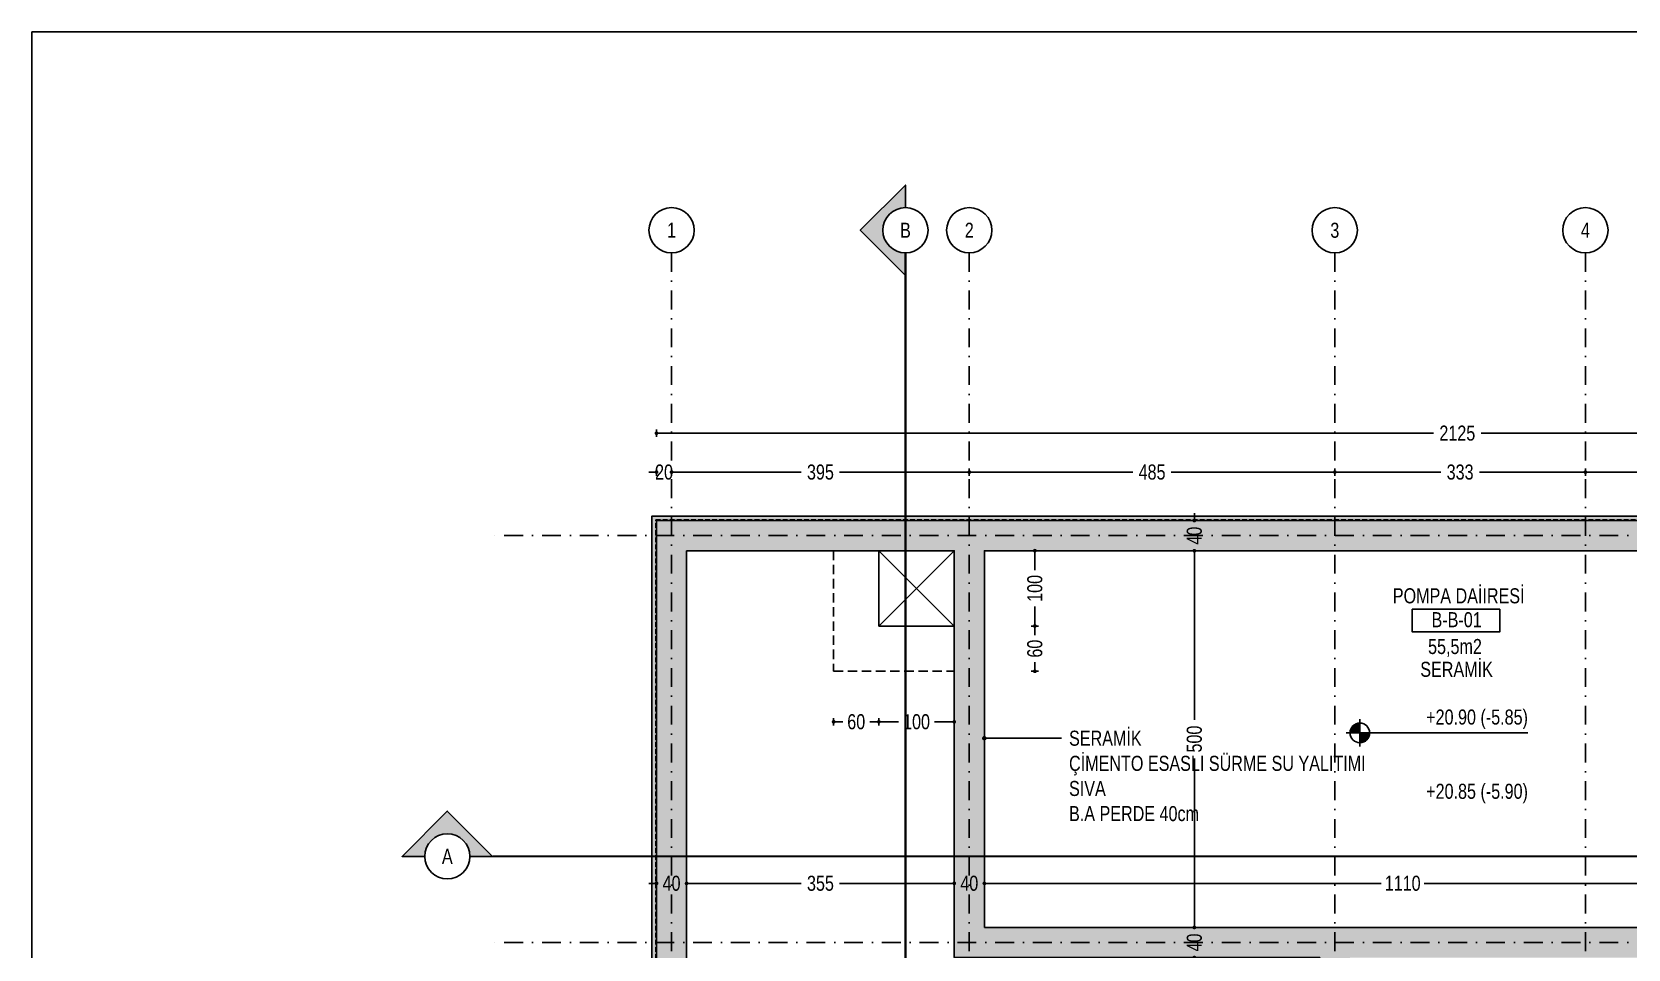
# Model space of a CAD drawing. Header units: centimetres. Extents: x 26569 to 160723, y -3143 to 14565.
# Drawn here: x 153201 to 155319, y 4700 to 5917 of the extents above; entities that cross this region are included whole.
import ezdxf
from ezdxf import colors
from ezdxf.entities.mleader import LeaderData, LeaderLine
from ezdxf.enums import TextEntityAlignment as Align
from ezdxf.math import Vec2, Vec3

# ---------------------------------------------------------------- set-up
doc = ezdxf.new("R2010")
doc.units = ezdxf.units.CM
doc.header["$LTSCALE"] = 100
doc.linetypes.add('DASHDOT2', pattern=[0.5, 0.25, -0.125, 0, -0.125])
doc.linetypes.add('HIDDEN2', pattern=[0.1875, 0.125, -0.0625])
for name, color, linetype in [('A-ANNO-DIMS', 187, 'Continuous'), ('A-ANNO-GRID', 155, 'DASHDOT2'), ('A-ANNO-IDEN', 50, 'Continuous'), ('A-ANNO-TEXT', 50, 'Continuous'), ('A-ANNO-TTBL', 157, 'Continuous'), ('A-ELEV-01', 255, 'Continuous'), ('A-WALL-INSL', 249, 'Continuous'), ('S-CONC', 5, 'Continuous'), ('S-HTCH', 8, 'Continuous')]:
    doc.layers.add(name, color=color, linetype=linetype)
doc.styles.add('Fields_100', font='act_simplex.shx', dxfattribs={"width": 0.8, "height": 20})
doc.dimstyles.new('FIELDS_100', dxfattribs={"dimscale": 0, "dimtxt": 20, "dimasz": 5, "dimexe": 5, "dimexo": 5, "dimgap": 5, "dimtad": 0, "dimdec": 0, "dimzin": 0, "dimdsep": 46, "dimtxsty": 'Fields_100', "dimblk": 'DOT', "dimcen": 0.09, "dimclrt": 50, "dimadec": 0, "dimazin": 0, "dimtfac": 1, "dimtdec": 0, "dimtix": 1, "dimtofl": 0, "dimtmove": 1, "dimatfit": 3, "dimfxl": 5, "dimfxlon": 1, "dimtolj": 1, "dimtzin": 0, "dimarcsym": 0})

# ---------------------------------------------------------------- blocks, each defined once
blk = doc.blocks.new('_Dot')
at = {"color": 0, "linetype": 'ByBlock', "lineweight": -2}
blk.add_line((-0.5, 0), (-1, 0), dxfattribs=at)
at = {"color": 0, "linetype": 'ByBlock', "const_width": 0.5}
blk.add_lwpolyline([(-0.25, 0, 1), (0.25, 0, 1)], format="xyb", close=True, dxfattribs=at)
blk = doc.blocks.new('*D574')
at = {"layer": 'A-ANNO-DIMS', "color": 0, "lineweight": -2, "transparency": 16777216}
for p, q in [((154444.7, 5327.9), (154444.7, 5337.9)), ((154929.7, 5327.9), (154929.7, 5337.9)), ((154449.7, 5332.9), (154661.6, 5332.9)), ((154924.7, 5332.9), (154712.7, 5332.9))]:
    blk.add_line(p, q, dxfattribs=at)
at = {"layer": 'DEFPOINTS', "color": 0, "transparency": 16777216}
for p in [(154444.7, 5332.9), (154444.7, 5268.6), (154929.7, 5268.6, 0)]:
    blk.add_point(p, dxfattribs=at)
at = {"layer": 'A-ANNO-DIMS', "color": 0, "lineweight": -2, "transparency": 16777216, "xscale": 5, "yscale": 5, "zscale": 5, "rotation": 180}
blk.add_blockref('_Dot', (154444.7, 5332.9), dxfattribs=at)
at = {"layer": 'A-ANNO-DIMS', "color": 0, "lineweight": -2, "transparency": 16777216, "xscale": 5, "yscale": 5, "zscale": 5}
blk.add_blockref('_Dot', (154929.7, 5332.9), dxfattribs=at)
at = {"layer": 'A-ANNO-DIMS', "color": 50, "transparency": 16777216, "insert": (154687.2, 5332.9), "char_height": 20, "attachment_point": 5, "style": 'Fields_100'}
blk.add_mtext('\\A1;485', dxfattribs=at)
blk = doc.blocks.new('*D575')
at = {"layer": 'A-ANNO-DIMS', "color": 0, "lineweight": -2, "transparency": 16777216}
for p, q in [((155262.2, 5327.9), (155262.2, 5337.9)), ((155594.7, 5327.9), (155594.7, 5337.9)), ((155267.2, 5332.9), (155402.8, 5332.9)), ((155589.7, 5332.9), (155454, 5332.9))]:
    blk.add_line(p, q, dxfattribs=at)
at = {"layer": 'DEFPOINTS', "color": 0, "transparency": 16777216}
for p in [(155262.2, 5332.9), (155262.2, 5268.6, 0), (155594.7, 5268.6)]:
    blk.add_point(p, dxfattribs=at)
at = {"layer": 'A-ANNO-DIMS', "color": 0, "lineweight": -2, "transparency": 16777216, "xscale": 5, "yscale": 5, "zscale": 5, "rotation": 180}
blk.add_blockref('_Dot', (155262.2, 5332.9), dxfattribs=at)
at = {"layer": 'A-ANNO-DIMS', "color": 0, "lineweight": -2, "transparency": 16777216, "xscale": 5, "yscale": 5, "zscale": 5}
blk.add_blockref('_Dot', (155594.7, 5332.9), dxfattribs=at)
at = {"layer": 'A-ANNO-DIMS', "color": 50, "transparency": 16777216, "insert": (155428.4, 5332.9), "char_height": 20, "attachment_point": 5, "style": 'Fields_100'}
blk.add_mtext('\\A1;333', dxfattribs=at)
blk = doc.blocks.new('*D577')
at = {"layer": 'A-ANNO-DIMS', "color": 0, "lineweight": -2, "transparency": 16777216}
for p, q in [((154049.7, 5327.9), (154049.7, 5337.9)), ((154444.7, 5327.9), (154444.7, 5337.9)), ((154054.7, 5332.9), (154221.6, 5332.9)), ((154439.7, 5332.9), (154272.7, 5332.9))]:
    blk.add_line(p, q, dxfattribs=at)
at = {"layer": 'DEFPOINTS', "color": 0, "transparency": 16777216}
for p in [(154049.7, 5332.9), (154049.7, 5268.6, 0), (154444.7, 5268.6)]:
    blk.add_point(p, dxfattribs=at)
at = {"layer": 'A-ANNO-DIMS', "color": 0, "lineweight": -2, "transparency": 16777216, "xscale": 5, "yscale": 5, "zscale": 5, "rotation": 180}
blk.add_blockref('_Dot', (154049.7, 5332.9), dxfattribs=at)
at = {"layer": 'A-ANNO-DIMS', "color": 0, "lineweight": -2, "transparency": 16777216, "xscale": 5, "yscale": 5, "zscale": 5}
blk.add_blockref('_Dot', (154444.7, 5332.9), dxfattribs=at)
at = {"layer": 'A-ANNO-DIMS', "color": 50, "transparency": 16777216, "insert": (154247.2, 5332.9), "char_height": 20, "attachment_point": 5, "style": 'Fields_100'}
blk.add_mtext('\\A1;395', dxfattribs=at)
blk = doc.blocks.new('*D578')
at = {"layer": 'A-ANNO-DIMS', "color": 0, "lineweight": -2, "transparency": 16777216}
for p, q in [((154029.7, 5379.6), (154029.7, 5389.6)), ((154034.7, 5384.6), (155060.5, 5384.6)), ((156149.7, 5384.6), (155123.8, 5384.6)), ((156154.7, 5379.6), (156154.7, 5389.6))]:
    blk.add_line(p, q, dxfattribs=at)
at = {"layer": 'DEFPOINTS', "color": 0, "transparency": 16777216}
for p in [(154029.7, 5384.6), (154029.7, 5268.6), (156154.7, 5268.6, 0)]:
    blk.add_point(p, dxfattribs=at)
at = {"layer": 'A-ANNO-DIMS', "color": 0, "lineweight": -2, "transparency": 16777216, "xscale": 5, "yscale": 5, "zscale": 5, "rotation": 180}
blk.add_blockref('_Dot', (154029.7, 5384.6), dxfattribs=at)
at = {"layer": 'A-ANNO-DIMS', "color": 0, "lineweight": -2, "transparency": 16777216, "xscale": 5, "yscale": 5, "zscale": 5}
blk.add_blockref('_Dot', (156154.7, 5384.6), dxfattribs=at)
at = {"layer": 'A-ANNO-DIMS', "color": 50, "transparency": 16777216, "insert": (155092.2, 5384.6), "char_height": 20, "attachment_point": 5, "style": 'Fields_100'}
blk.add_mtext('\\A1;2125', dxfattribs=at)
blk = doc.blocks.new('*D579')
at = {"layer": 'A-ANNO-DIMS', "color": 0, "lineweight": -2, "transparency": 16777216}
for p, q in [((154929.7, 5327.9), (154929.7, 5337.9)), ((155262.2, 5327.9), (155262.2, 5337.9)), ((154934.7, 5332.9), (155070.3, 5332.9)), ((155257.2, 5332.9), (155121.5, 5332.9))]:
    blk.add_line(p, q, dxfattribs=at)
at = {"layer": 'DEFPOINTS', "color": 0, "transparency": 16777216}
for p in [(154929.7, 5332.9), (154929.7, 5268.6, 0), (155262.2, 5268.6, 0)]:
    blk.add_point(p, dxfattribs=at)
at = {"layer": 'A-ANNO-DIMS', "color": 0, "lineweight": -2, "transparency": 16777216, "xscale": 5, "yscale": 5, "zscale": 5, "rotation": 180}
blk.add_blockref('_Dot', (154929.7, 5332.9), dxfattribs=at)
at = {"layer": 'A-ANNO-DIMS', "color": 0, "lineweight": -2, "transparency": 16777216, "xscale": 5, "yscale": 5, "zscale": 5}
blk.add_blockref('_Dot', (155262.2, 5332.9), dxfattribs=at)
at = {"layer": 'A-ANNO-DIMS', "color": 50, "transparency": 16777216, "insert": (155095.9, 5332.9), "char_height": 20, "attachment_point": 5, "style": 'Fields_100'}
blk.add_mtext('\\A1;333', dxfattribs=at)
blk = doc.blocks.new('*D581')
at = {"layer": 'A-ANNO-DIMS', "color": 0, "lineweight": -2, "transparency": 16777216}
for p, q in [((154029.7, 5327.9), (154029.7, 5337.9)), ((154049.7, 5327.9), (154049.7, 5337.9)), ((154024.7, 5332.9), (154019.7, 5332.9)), ((154054.7, 5332.9), (154059.7, 5332.9))]:
    blk.add_line(p, q, dxfattribs=at)
at = {"layer": 'DEFPOINTS', "color": 0, "transparency": 16777216}
for p in [(154049.7, 5332.9), (154029.7, 5268.6), (154049.7, 5268.6)]:
    blk.add_point(p, dxfattribs=at)
at = {"layer": 'A-ANNO-DIMS', "color": 0, "lineweight": -2, "transparency": 16777216, "xscale": 5, "yscale": 5, "zscale": 5}
blk.add_blockref('_Dot', (154029.7, 5332.9), dxfattribs=at)
at = {"layer": 'A-ANNO-DIMS', "color": 0, "lineweight": -2, "transparency": 16777216, "xscale": 5, "yscale": 5, "zscale": 5, "rotation": 180}
blk.add_blockref('_Dot', (154049.7, 5332.9), dxfattribs=at)
at = {"layer": 'A-ANNO-DIMS', "color": 50, "transparency": 16777216, "insert": (154039.7, 5332.9), "char_height": 20, "attachment_point": 5, "style": 'Fields_100'}
blk.add_mtext('\\A1;20', dxfattribs=at)
blk = doc.blocks.new('*D617')
at = {"layer": 'A-ANNO-DIMS', "color": 0, "lineweight": -2, "transparency": 16777216}
for p, q in [((154264.7, 5006.5), (154264.7, 4996.5)), ((154269.7, 5001.5), (154276.7, 5001.5)), ((154319.7, 5001.5), (154312.6, 5001.5)), ((154324.7, 5006.5), (154324.7, 4996.5))]:
    blk.add_line(p, q, dxfattribs=at)
at = {"layer": 'DEFPOINTS', "color": 0, "transparency": 16777216}
for p in [(154324.7, 5128.6), (154264.7, 5068.6), (154264.7, 5001.5)]:
    blk.add_point(p, dxfattribs=at)
at = {"layer": 'A-ANNO-DIMS', "color": 0, "lineweight": -2, "transparency": 16777216, "xscale": 5, "yscale": 5, "zscale": 5, "rotation": 180}
blk.add_blockref('_Dot', (154264.7, 5001.5), dxfattribs=at)
at = {"layer": 'A-ANNO-DIMS', "color": 0, "lineweight": -2, "transparency": 16777216, "xscale": 5, "yscale": 5, "zscale": 5}
blk.add_blockref('_Dot', (154324.7, 5001.5), dxfattribs=at)
at = {"layer": 'A-ANNO-DIMS', "color": 50, "transparency": 16777216, "insert": (154294.7, 5001.5), "char_height": 20, "attachment_point": 5, "style": 'Fields_100'}
blk.add_mtext('\\A1;60', dxfattribs=at)
blk = doc.blocks.new('*D618')
at = {"layer": 'A-ANNO-DIMS', "color": 0, "lineweight": -2, "transparency": 16777216}
for p, q in [((154324.7, 5006.5), (154324.7, 4996.5)), ((154329.7, 5001.5), (154350.6, 5001.5)), ((154419.7, 5001.5), (154398.7, 5001.5)), ((154424.7, 5006.5), (154424.7, 4996.5))]:
    blk.add_line(p, q, dxfattribs=at)
at = {"layer": 'DEFPOINTS', "color": 0, "transparency": 16777216}
for p in [(154424.7, 5128.6), (154324.7, 5068.6), (154324.7, 5001.5)]:
    blk.add_point(p, dxfattribs=at)
at = {"layer": 'A-ANNO-DIMS', "color": 0, "lineweight": -2, "transparency": 16777216, "xscale": 5, "yscale": 5, "zscale": 5, "rotation": 180}
blk.add_blockref('_Dot', (154324.7, 5001.5), dxfattribs=at)
at = {"layer": 'A-ANNO-DIMS', "color": 0, "lineweight": -2, "transparency": 16777216, "xscale": 5, "yscale": 5, "zscale": 5}
blk.add_blockref('_Dot', (154424.7, 5001.5), dxfattribs=at)
at = {"layer": 'A-ANNO-DIMS', "color": 50, "transparency": 16777216, "insert": (154374.7, 5001.5), "char_height": 20, "attachment_point": 5, "style": 'Fields_100'}
blk.add_mtext('\\A1;100', dxfattribs=at)
blk = doc.blocks.new('*D619')
at = {"layer": 'A-ANNO-DIMS', "color": 0, "lineweight": -2, "transparency": 16777216}
for p, q in [((154526.7, 5128.6), (154536.7, 5128.6)), ((154531.7, 5123.6), (154531.7, 5116.6)), ((154526.7, 5068.6), (154536.7, 5068.6)), ((154531.7, 5073.6), (154531.7, 5080.7))]:
    blk.add_line(p, q, dxfattribs=at)
at = {"layer": 'DEFPOINTS', "color": 0, "transparency": 16777216}
for p in [(154404.7, 5128.6), (154464.7, 5068.6), (154531.7, 5068.6)]:
    blk.add_point(p, dxfattribs=at)
at = {"layer": 'A-ANNO-DIMS', "color": 0, "lineweight": -2, "transparency": 16777216, "xscale": 5, "yscale": 5, "zscale": 5}
for p, rotation in [((154531.7, 5128.6), 90), ((154531.7, 5068.6), 270)]:
    blk.add_blockref('_Dot', p, dxfattribs=dict(at, rotation=rotation))
at = {"layer": 'A-ANNO-DIMS', "color": 50, "transparency": 16777216, "insert": (154531.7, 5098.6), "char_height": 20, "attachment_point": 5, "rotation": 90, "style": 'Fields_100'}
blk.add_mtext('\\A1;60', dxfattribs=at)
blk = doc.blocks.new('*D620')
at = {"layer": 'A-ANNO-DIMS', "color": 0, "lineweight": -2, "transparency": 16777216}
for p, q in [((154526.7, 5228.6), (154536.7, 5228.6)), ((154531.7, 5223.6), (154531.7, 5202.7)), ((154531.7, 5133.6), (154531.7, 5154.6)), ((154526.7, 5128.6), (154536.7, 5128.6))]:
    blk.add_line(p, q, dxfattribs=at)
at = {"layer": 'DEFPOINTS', "color": 0, "transparency": 16777216}
for p in [(154404.7, 5228.6), (154464.7, 5128.6), (154531.7, 5128.6)]:
    blk.add_point(p, dxfattribs=at)
at = {"layer": 'A-ANNO-DIMS', "color": 0, "lineweight": -2, "transparency": 16777216, "xscale": 5, "yscale": 5, "zscale": 5}
for p, rotation in [((154531.7, 5228.6), 90), ((154531.7, 5128.6), 270)]:
    blk.add_blockref('_Dot', p, dxfattribs=dict(at, rotation=rotation))
at = {"layer": 'A-ANNO-DIMS', "color": 50, "transparency": 16777216, "insert": (154531.7, 5178.6), "char_height": 20, "attachment_point": 5, "rotation": 90, "style": 'Fields_100'}
blk.add_mtext('\\A1;100', dxfattribs=at)
blk = doc.blocks.new('*D593')
at = {"layer": 'A-ANNO-DIMS', "color": 0, "lineweight": -2, "transparency": 16777216}
for p, q in [((154024.7, 4787.1), (154019.7, 4787.1)), ((154029.7, 4792.1), (154029.7, 4782.1)), ((154069.7, 4792.1), (154069.7, 4782.1)), ((154074.7, 4787.1), (154079.7, 4787.1))]:
    blk.add_line(p, q, dxfattribs=at)
at = {"layer": 'DEFPOINTS', "color": 0, "transparency": 16777216}
for p in [(154029.7, 4869.6), (154069.7, 4869.6), (154069.7, 4787.1)]:
    blk.add_point(p, dxfattribs=at)
at = {"layer": 'A-ANNO-DIMS', "color": 0, "lineweight": -2, "transparency": 16777216, "xscale": 5, "yscale": 5, "zscale": 5}
blk.add_blockref('_Dot', (154029.7, 4787.1), dxfattribs=at)
at = {"layer": 'A-ANNO-DIMS', "color": 0, "lineweight": -2, "transparency": 16777216, "xscale": 5, "yscale": 5, "zscale": 5, "rotation": 180}
blk.add_blockref('_Dot', (154069.7, 4787.1), dxfattribs=at)
at = {"layer": 'A-ANNO-DIMS', "color": 50, "transparency": 16777216, "insert": (154049.7, 4787.1), "char_height": 20, "attachment_point": 5, "style": 'Fields_100'}
blk.add_mtext('\\A1;40', dxfattribs=at)
blk = doc.blocks.new('*D594')
at = {"layer": 'A-ANNO-DIMS', "color": 0, "lineweight": -2, "transparency": 16777216}
for p, q in [((154069.7, 4792.1), (154069.7, 4782.1)), ((154074.7, 4787.1), (154221.6, 4787.1)), ((154419.7, 4787.1), (154272.7, 4787.1)), ((154424.7, 4792.1), (154424.7, 4782.1))]:
    blk.add_line(p, q, dxfattribs=at)
at = {"layer": 'DEFPOINTS', "color": 0, "transparency": 16777216}
for p in [(154069.7, 4869.6), (154424.7, 4869.6), (154424.7, 4787.1)]:
    blk.add_point(p, dxfattribs=at)
at = {"layer": 'A-ANNO-DIMS', "color": 0, "lineweight": -2, "transparency": 16777216, "xscale": 5, "yscale": 5, "zscale": 5, "rotation": 180}
blk.add_blockref('_Dot', (154069.7, 4787.1), dxfattribs=at)
at = {"layer": 'A-ANNO-DIMS', "color": 0, "lineweight": -2, "transparency": 16777216, "xscale": 5, "yscale": 5, "zscale": 5}
blk.add_blockref('_Dot', (154424.7, 4787.1), dxfattribs=at)
at = {"layer": 'A-ANNO-DIMS', "color": 50, "transparency": 16777216, "insert": (154247.2, 4787.1), "char_height": 20, "attachment_point": 5, "style": 'Fields_100'}
blk.add_mtext('\\A1;355', dxfattribs=at)
blk = doc.blocks.new('*D595')
at = {"layer": 'A-ANNO-DIMS', "color": 0, "lineweight": -2, "transparency": 16777216}
for p, q in [((154419.7, 4787.1), (154414.7, 4787.1)), ((154424.7, 4792.1), (154424.7, 4782.1)), ((154464.7, 4792.1), (154464.7, 4782.1)), ((154469.7, 4787.1), (154474.7, 4787.1))]:
    blk.add_line(p, q, dxfattribs=at)
at = {"layer": 'DEFPOINTS', "color": 0, "transparency": 16777216}
for p in [(154424.7, 4869.6), (154464.7, 4869.6), (154464.7, 4787.1)]:
    blk.add_point(p, dxfattribs=at)
at = {"layer": 'A-ANNO-DIMS', "color": 0, "lineweight": -2, "transparency": 16777216, "xscale": 5, "yscale": 5, "zscale": 5}
blk.add_blockref('_Dot', (154424.7, 4787.1), dxfattribs=at)
at = {"layer": 'A-ANNO-DIMS', "color": 0, "lineweight": -2, "transparency": 16777216, "xscale": 5, "yscale": 5, "zscale": 5, "rotation": 180}
blk.add_blockref('_Dot', (154464.7, 4787.1), dxfattribs=at)
at = {"layer": 'A-ANNO-DIMS', "color": 50, "transparency": 16777216, "insert": (154444.7, 4787.1), "char_height": 20, "attachment_point": 5, "style": 'Fields_100'}
blk.add_mtext('\\A1;40', dxfattribs=at)
blk = doc.blocks.new('*D596')
at = {"layer": 'A-ANNO-DIMS', "color": 0, "lineweight": -2, "transparency": 16777216}
for p, q in [((154464.7, 4792.1), (154464.7, 4782.1)), ((154469.7, 4787.1), (154991, 4787.1)), ((155569.7, 4787.1), (155048.3, 4787.1)), ((155574.7, 4792.1), (155574.7, 4782.1))]:
    blk.add_line(p, q, dxfattribs=at)
at = {"layer": 'DEFPOINTS', "color": 0, "transparency": 16777216}
for p in [(154464.7, 4869.6), (155574.7, 4869.6), (155574.7, 4787.1)]:
    blk.add_point(p, dxfattribs=at)
at = {"layer": 'A-ANNO-DIMS', "color": 0, "lineweight": -2, "transparency": 16777216, "xscale": 5, "yscale": 5, "zscale": 5, "rotation": 180}
blk.add_blockref('_Dot', (154464.7, 4787.1), dxfattribs=at)
at = {"layer": 'A-ANNO-DIMS', "color": 0, "lineweight": -2, "transparency": 16777216, "xscale": 5, "yscale": 5, "zscale": 5}
blk.add_blockref('_Dot', (155574.7, 4787.1), dxfattribs=at)
at = {"layer": 'A-ANNO-DIMS', "color": 50, "transparency": 16777216, "insert": (155019.7, 4787.1), "char_height": 20, "attachment_point": 5, "style": 'Fields_100'}
blk.add_mtext('\\A1;1110', dxfattribs=at)
blk = doc.blocks.new('*D600')
at = {"layer": 'A-ANNO-DIMS', "color": 0, "lineweight": -2, "transparency": 16777216}
for p, q in [((154738.3, 4728.6), (154748.3, 4728.6)), ((154743.3, 4733.6), (154743.3, 4738.6)), ((154738.3, 4688.6), (154748.3, 4688.6)), ((154743.3, 4683.6), (154743.3, 4678.6))]:
    blk.add_line(p, q, dxfattribs=at)
at = {"layer": 'DEFPOINTS', "color": 0, "transparency": 16777216}
for p in [(154660.8, 4728.6), (154743.3, 4728.6), (154660.8, 4688.6)]:
    blk.add_point(p, dxfattribs=at)
at = {"layer": 'A-ANNO-DIMS', "color": 0, "lineweight": -2, "transparency": 16777216, "xscale": 5, "yscale": 5, "zscale": 5}
for p, rotation in [((154743.3, 4728.6), 270), ((154743.3, 4688.6), 90)]:
    blk.add_blockref('_Dot', p, dxfattribs=dict(at, rotation=rotation))
at = {"layer": 'A-ANNO-DIMS', "color": 50, "transparency": 16777216, "insert": (154743.3, 4708.6), "char_height": 20, "attachment_point": 5, "rotation": 90, "style": 'Fields_100'}
blk.add_mtext('\\A1;40', dxfattribs=at)
blk = doc.blocks.new('*D601')
at = {"layer": 'A-ANNO-DIMS', "color": 0, "lineweight": -2, "transparency": 16777216}
for p, q in [((154738.3, 5228.6), (154748.3, 5228.6)), ((154743.3, 5223.6), (154743.3, 5004.2)), ((154743.3, 4733.6), (154743.3, 4953)), ((154738.3, 4728.6), (154748.3, 4728.6))]:
    blk.add_line(p, q, dxfattribs=at)
at = {"layer": 'DEFPOINTS', "color": 0, "transparency": 16777216}
for p in [(154660.8, 5228.6), (154743.3, 5228.6), (154660.8, 4728.6)]:
    blk.add_point(p, dxfattribs=at)
at = {"layer": 'A-ANNO-DIMS', "color": 0, "lineweight": -2, "transparency": 16777216, "xscale": 5, "yscale": 5, "zscale": 5}
for p, rotation in [((154743.3, 5228.6), 90), ((154743.3, 4728.6), 270)]:
    blk.add_blockref('_Dot', p, dxfattribs=dict(at, rotation=rotation))
at = {"layer": 'A-ANNO-DIMS', "color": 50, "transparency": 16777216, "insert": (154743.3, 4978.6), "char_height": 20, "attachment_point": 5, "rotation": 90, "style": 'Fields_100'}
blk.add_mtext('\\A1;500', dxfattribs=at)
blk = doc.blocks.new('*D602')
at = {"layer": 'A-ANNO-DIMS', "color": 0, "lineweight": -2, "transparency": 16777216}
for p, q in [((154743.3, 5273.6), (154743.3, 5278.6)), ((154738.3, 5268.6), (154748.3, 5268.6)), ((154738.3, 5228.6), (154748.3, 5228.6)), ((154743.3, 5223.6), (154743.3, 5218.6))]:
    blk.add_line(p, q, dxfattribs=at)
at = {"layer": 'DEFPOINTS', "color": 0, "transparency": 16777216}
for p in [(154660.8, 5268.6), (154743.3, 5268.6), (154660.8, 5228.6)]:
    blk.add_point(p, dxfattribs=at)
at = {"layer": 'A-ANNO-DIMS', "color": 0, "lineweight": -2, "transparency": 16777216, "xscale": 5, "yscale": 5, "zscale": 5}
for p, rotation in [((154743.3, 5268.6), 270), ((154743.3, 5228.6), 90)]:
    blk.add_blockref('_Dot', p, dxfattribs=dict(at, rotation=rotation))
at = {"layer": 'A-ANNO-DIMS', "color": 50, "transparency": 16777216, "insert": (154743.3, 5248.6), "char_height": 20, "attachment_point": 5, "rotation": 90, "style": 'Fields_100'}
blk.add_mtext('\\A1;40', dxfattribs=at)
blk = doc.blocks.new('Mahal kutusu_100')
at = {"color": 0}
blk.add_lwpolyline([(-58, 30), (58, 30), (58, 0), (-58, 0)], close=True, dxfattribs=at)
at = {"color": 0, "style": 'Fields_100', "width": 0.8}
for tag, p in [('MAHAL', (3.6, 37.9)), ('KOD', (0.9, 6.2)), ('ALAN', (-1.3, -29.4)), ('KAPLAMA', (0.8, -59.7))]:
    blk.add_attdef(tag, text='', height=20, dxfattribs=at).set_placement(p, align=Align.CENTER)

msp = doc.modelspace()

# ---------------------------------------------------------------- hatches: boundary and pattern name
at = {"layer": 'A-ANNO-DIMS'}
h = msp.add_hatch(color=256, dxfattribs=at)
h.paths.add_polyline_path([(154962.91, 4999.81, 0.4142136), (154949.91, 4986.81), (154962.91, 4986.81)])
h.paths.add_polyline_path([(154975.91, 4986.81), (154962.91, 4986.81), (154962.91, 4973.81, 0.4142136)])
at = {"layer": 'A-ANNO-GRID', "linetype": 'Continuous', "ltscale": 10}
h = msp.add_hatch(color=256, dxfattribs=at)
h.dxf.hatch_style = 1
h.paths.add_polyline_path([(154360.03, 5593.95), (154360.03, 5623.95, -0.4142136), (154330.03, 5653.95, -0.4142136), (154360.03, 5683.95), (154360.03, 5713.95), (154300.03, 5653.95)])
h = msp.add_hatch(color=256, dxfattribs=at)
h.dxf.hatch_style = 1
h.paths.add_polyline_path([(153692.17, 4822.93), (153722.17, 4822.93, -0.4142136), (153752.17, 4852.93, -0.4142136), (153782.17, 4822.93), (153812.17, 4822.93), (153752.17, 4882.93)])
at = {"layer": 'A-WALL-INSL', "linetype": 'HIDDEN2', "ltscale": 0.5}
h = msp.add_hatch(dxfattribs=at)
h.set_pattern_fill('HONEY', color=256, scale=0.4, style=0)
h.set_pattern_definition([(0, (129817.8159, 6983.3781), (1.905, 1.09985226), [1.27, -2.54]), (120, (129817.8159, 6983.3781), (-1.904999996, 1.099852265), [1.27, -2.54]), (60, (129817.8159, 6983.3781), (4e-09, 2.199704523), [-2.54, 1.27])])
h.paths.add_polyline_path([(154023.66, 3322.6), (154023.66, 5274.6), (156160.66, 5274.6), (156160.66, 4682.6), (155620.66, 4682.6), (155620.66, 3322.6)])
h.paths.add_polyline_path([(154028.66, 3327.6), (154028.66, 5269.6), (156155.66, 5269.6), (156155.66, 4687.6), (155615.66, 4687.6), (155615.66, 3327.6)], flags=16)
at = {"layer": 'S-HTCH'}
h = msp.add_hatch(dxfattribs=at)
h.set_pattern_fill('ANSI33', color=256)
h.set_pattern_definition([(45, (129817.816, 6983.378), (-4.490128, 4.490128), []), (45, (129822.306, 6983.378), (-4.490128, 4.490128), [3.175, -1.5875])])
h.paths.add_polyline_path([(154029.66, 3328.6), (154029.66, 5268.6), (156154.66, 5268.6), (156154.66, 4688.6), (155614.66, 4688.6), (155614.66, 3328.6)])
h.paths.add_polyline_path([(154949.66, 3368.6), (155574.66, 3368.6), (155574.66, 4688.6), (154949.66, 4688.6)], flags=16)
h.paths.add_polyline_path([(155614.66, 4728.6), (156114.66, 4728.6), (156114.66, 5228.6), (155614.66, 5228.6)], flags=16)
h.paths.add_polyline_path([(154069.66, 5228.6), (154069.66, 3368.6), (154909.66, 3368.6), (154909.66, 4688.6), (154424.66, 4688.6), (154424.66, 5228.6)], flags=16)
h.paths.add_polyline_path([(154464.66, 4728.6), (155574.66, 4728.6), (155574.66, 5228.6), (154464.66, 5228.6)], flags=16)

# ---------------------------------------------------------------- linework, layer by layer
at = {"layer": 'A-ANNO-DIMS'}
for p, q in [((154962.91, 5004.81), (154962.91, 4968.81)), ((154944.91, 4986.81), (155185.91, 4986.81))]:
    msp.add_line(p, q, dxfattribs=at)
msp.add_circle((154962.91, 4986.81), 13, dxfattribs=at)
at = {"layer": 'A-ANNO-GRID'}
for p, q in [((154049.66, 5623.95), (154049.66, 3193.74)), ((154444.66, 5623.95), (154444.66, 3193.74)), ((154929.66, 5623.95), (154929.66, 3193.74)), ((155262.16, 5623.95), (155262.16, 3193.74)), ((156708.46, 5248.6), (153812.17, 5248.6)), ((156708.46, 4708.6), (153812.17, 4708.6))]:
    msp.add_line(p, q, dxfattribs=at)
at = {"layer": 'A-ANNO-GRID', "linetype": 'Continuous', "ltscale": 10, "elevation": 0}
for points in [[(154360.03, 5623.95), (154360.03, 5593.95), (154300.03, 5653.95), (154360.03, 5713.95), (154360.03, 5683.95)], [(153722.17, 4822.93), (153692.17, 4822.93), (153752.17, 4882.93), (153812.17, 4822.93), (153782.17, 4822.93)]]:
    msp.add_lwpolyline(points, dxfattribs=at)
at = {"layer": 'A-ANNO-GRID', "const_width": 3, "elevation": 0}
for points in [[(154360.03, 5623.95), (154360.03, 3193.74)], [(156708.46, 4822.93), (153812.17, 4822.93)]]:
    msp.add_lwpolyline(points, dxfattribs=at)
at = {"layer": 'A-ANNO-GRID', "linetype": 'Continuous', "ltscale": 10}
for centre in [(154049.66, 5653.95), (154360.03, 5653.95), (154444.66, 5653.95), (154929.66, 5653.95), (155262.16, 5653.95), (153752.17, 4822.93)]:
    msp.add_circle(centre, 30, dxfattribs=at)
at = {"layer": 'A-ANNO-TTBL'}
for q in [(153201.03, -2922.85), (157201.02, 5917.18)]:
    msp.add_line((153201.02, 5917.18), q, dxfattribs=at)
at = {"layer": 'A-ELEV-01', "linetype": 'HIDDEN2'}
for p, q in [((154264.66, 5228.6), (154264.66, 5068.6)), ((154264.66, 5068.6), (154424.66, 5068.6))]:
    msp.add_line(p, q, dxfattribs=at)
at = {"layer": 'A-ELEV-01', "ltscale": 0.2}
for p, q in [((154324.66, 5128.6), (154424.66, 5228.6)), ((154324.66, 5228.6), (154424.66, 5128.6))]:
    msp.add_line(p, q, dxfattribs=at)
at = {"layer": 'A-ELEV-01', "ltscale": 0.2, "elevation": 0}
msp.add_lwpolyline([(154324.66, 5128.6), (154424.66, 5128.6), (154424.66, 5228.6), (154324.66, 5228.6)], close=True, dxfattribs=at)
at = {"layer": 'A-WALL-INSL', "ltscale": 0.5, "elevation": 0}
msp.add_lwpolyline([(154023.66, 3322.6), (154023.66, 5274.6), (156160.66, 5274.6), (156160.66, 4682.6), (155620.66, 4682.6), (155620.66, 3322.6)], close=True, dxfattribs=at)
at = {"layer": 'A-WALL-INSL', "linetype": 'HIDDEN2', "ltscale": 0.5, "const_width": 1, "elevation": 0}
msp.add_lwpolyline([(154029.16, 3328.1), (154029.16, 5269.1), (156155.16, 5269.1), (156155.16, 4688.1), (155615.16, 4688.1), (155615.16, 3328.1)], close=True, dxfattribs=at)
at = {"layer": 'A-WALL-INSL', "linetype": 'HIDDEN2', "ltscale": 0.5, "elevation": 0}
msp.add_lwpolyline([(154028.66, 3327.6), (154028.66, 5269.6), (156155.66, 5269.6), (156155.66, 4687.6), (155615.66, 4687.6), (155615.66, 3327.6)], close=True, dxfattribs=at)
at = {"layer": 'S-CONC', "elevation": 0}
msp.add_lwpolyline([(154029.66, 3328.6), (154029.66, 5268.6), (156154.66, 5268.6), (156154.66, 4688.6), (155614.66, 4688.6), (155614.66, 3328.6), (154029.66, 3328.6)], dxfattribs=at)
for points in [[(154069.66, 5228.6), (154069.66, 3368.6), (154909.66, 3368.6), (154909.66, 4688.6), (154424.66, 4688.6), (154424.66, 5228.6)], [(154464.66, 4728.6), (155574.66, 4728.6), (155574.66, 5228.6), (154464.66, 5228.6)]]:
    msp.add_lwpolyline(points, close=True, dxfattribs=at)

# ---------------------------------------------------------------- block references
at = {"layer": 'A-ANNO-IDEN'}
msp.add_blockref('Mahal kutusu_100', (155090.4, 5120.86), dxfattribs=at).add_auto_attribs({'MAHAL': 'POMPA DAİIRESİ', 'KOD': 'B-B-01', 'ALAN': '55,5m2', 'KAPLAMA': 'SERAMİK'})

# ---------------------------------------------------------------- texts
at = {"layer": 'A-ANNO-GRID', "color": 50, "style": 'Fields_100', "width": 0.8}
for s, p in [('1', (154049.66, 5653.95)), ('B', (154360.03, 5653.95)), ('2', (154444.66, 5653.95)), ('3', (154929.66, 5653.95)), ('4', (155262.16, 5653.95)), ('A', (153752.17, 4822.93))]:
    msp.add_text(s, height=20, rotation=359.92667, dxfattribs=at).set_placement(p, align=Align.MIDDLE_CENTER)
at = {"layer": 'A-ANNO-TEXT', "char_height": 20, "style": 'Fields_100'}
for s, insert, attachment_point in [('+20.90 (-5.85)', (155185.91, 4991.81), 9), ('+20.85 (-5.90)', (155185.91, 4919.29), 3)]:
    msp.add_mtext_dynamic_manual_height_columns(s, width=223, gutter_width=100, heights=[0], dxfattribs=dict(at, insert=insert, attachment_point=attachment_point))

# ---------------------------------------------------------------- dimensions: what is measured, and where the dimension line sits
at = {"layer": 'A-ANNO-DIMS'}
for base, p1, p2, angle, picture, middle in [((154029.66, 5384.64), (156154.66, 5268.6), (154029.66, 5268.6), 180, '*D578', (155092.16, 5384.64)), ((154049.66, 5332.88), (154444.66, 5268.6), (154049.66, 5268.6), 180, '*D577', (154247.16, 5332.88)), ((154444.66, 5332.88), (154929.66, 5268.6, 0), (154444.66, 5268.6), 180, '*D574', (154687.16, 5332.88)), ((154929.66402063, 5332.88440633), (155262.16402063, 5268.60288396, 0), (154929.66402063, 5268.60288396, 0), 180, '*D579', (155095.91402063, 5332.88440633)), ((155262.16402063, 5332.88440633), (155594.66402063, 5268.60288396), (155262.16402063, 5268.60288396, 0), 180, '*D575', (155428.41402063, 5332.88440633)), ((154743.32, 5268.6, 0), (154660.76, 5228.6, 0), (154660.76, 5268.6, 0), 90, '*D602', (154743.32, 5248.6, 0)), ((154531.74, 5128.6, 0), (154404.66, 5228.6), (154464.66, 5128.6, 0), 270, '*D620', (154531.74, 5178.6, 0)), ((154743.32, 5228.6, 0), (154660.76, 4728.6, 0), (154660.76, 5228.6, 0), 90, '*D601', (154743.32, 4978.6, 0)), ((154264.66, 5001.53, 0), (154324.66, 5128.6), (154264.66, 5068.6), 180, '*D617', (154294.66, 5001.53, 0)), ((154324.66, 5001.53, 0), (154424.66, 5128.6), (154324.66, 5068.6, 0), 180, '*D618', (154374.66, 5001.53, 0)), ((154531.74, 5068.6, 0), (154404.66, 5128.6), (154464.66, 5068.6), 270, '*D619', (154531.74, 5098.6, 0)), ((154743.32, 4728.6, 0), (154660.76, 4688.6, 0), (154660.76, 4728.6, 0), 90, '*D600', (154743.32, 4708.6, 0))]:
    dim = msp.add_linear_dim(base=base, p1=p1, p2=p2, angle=angle, dimstyle='FIELDS_100', override={"dimscale": 1}, dxfattribs=at)
    dim.commit()
    dim.dimension.update_dxf_attribs({"geometry": picture, "text_midpoint": middle})
for base, p1, p2, picture, middle in [((154049.66, 5332.88), (154029.66, 5268.6), (154049.66, 5268.6), '*D581', (154039.66, 5332.88)), ((154069.66, 4787.08, 0), (154029.66, 4869.63), (154069.66, 4869.63), '*D593', (154049.66, 4787.08, 0)), ((154424.66, 4787.08, 0), (154069.66, 4869.63), (154424.66, 4869.63), '*D594', (154247.16, 4787.08, 0)), ((154464.66, 4787.08, 0), (154424.66, 4869.63), (154464.66, 4869.63), '*D595', (154444.66, 4787.08, 0)), ((155574.66, 4787.08, 0), (154464.66, 4869.63), (155574.66, 4869.63), '*D596', (155019.66, 4787.08, 0))]:
    dim = msp.add_linear_dim(base=base, p1=p1, p2=p2, dimstyle='FIELDS_100', override={"dimscale": 1}, dxfattribs=at)
    dim.commit()
    dim.dimension.update_dxf_attribs({"geometry": picture, "text_midpoint": middle})

# ---------------------------------------------------------------- leaders
ml = msp.add_multileader_mtext('Standard', dxfattribs=at)
ml.set_content('SERAMİK \\PÇİMENTO ESASLI SÜRME SU YALITIMI\\PSIVA\\PB.A PERDE 40cm', color=50, style='Fields_100')
ml.set_leader_properties(color=256)
ml.set_arrow_properties(name='DOT')
ml.build(insert=Vec2(0, 0))
ml.multileader.update_dxf_attribs({"dogleg_length": 10, "arrow_head_size": 6})
ctx = ml.context
ctx.base_point, ctx.char_height, ctx.arrow_head_size, ctx.landing_gap_size, ctx.plane_origin = Vec3(154567.06, 4979.73), 20, 6, 10, Vec3(154919.29, 4979.74)
notes = []
notes.append((ctx, [(0, (1, 1, 0), (154557.06, 4979.73), (1, 0), 10, [(0, [(154464.66, 4979.73)], 0, [])])]))
ctx.mtext.insert, ctx.mtext.flow_direction = Vec3(154577.06, 4989.73), 5
for ctx, leaders in notes:
    for number, flags, end, landing, length, lines in leaders:
        leader = LeaderData()
        leader.index, (leader.has_last_leader_line, leader.has_dogleg_vector, leader.attachment_direction) = number, flags
        leader.last_leader_point, leader.dogleg_vector, leader.dogleg_length = Vec3(end), Vec3(landing), length
        for number, points, colour, breaks in lines:
            line = LeaderLine()
            line.index, line.vertices, line.color, line.breaks = number, Vec3.list(points), colors.encode_raw_color(colour), breaks
            leader.lines.append(line)
        ctx.leaders.append(leader)

doc.saveas('drawing.dxf')
